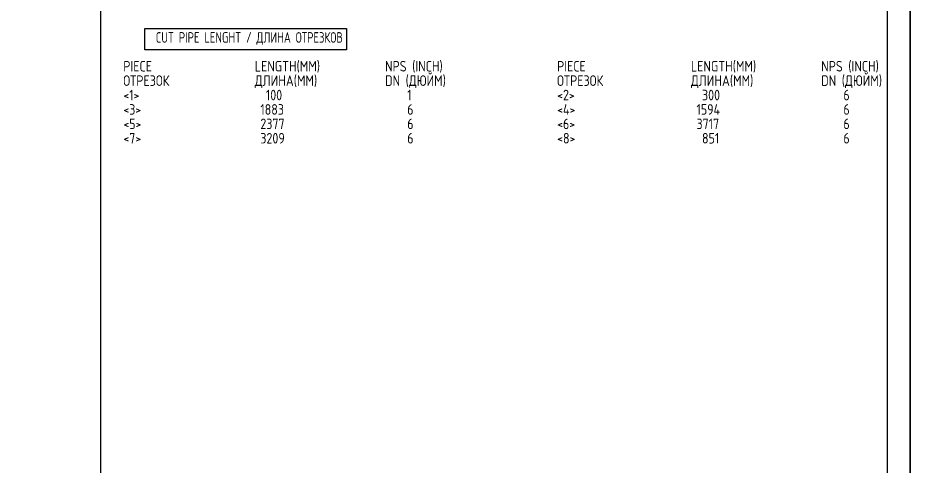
# Model space of a CAD drawing. Extents: x 0 to 594, y 0 to 420.
# Drawn here: x 383.3 to 594, y 105.9 to 211.8 of the extents above; entities that cross this region are included whole.
import ezdxf

# ---------------------------------------------------------------- set-up
doc = ezdxf.new("R2010")
doc.units = 0
doc.header["$MEASUREMENT"] = 0
doc.linetypes.add('BORDER_2012_SLN$0$8001.Solid', pattern=[0])
doc.layers.add('BORDER_2012_SLN$0$Level_1', color=7, linetype='BORDER_2012_SLN$0$8001.Solid', lineweight=25)
doc.layers.add('BORDER_2012_SLN$0$Level_18', color=7, linetype='BORDER_2012_SLN$0$8001.Solid', lineweight=25)
doc.layers.add('GT_1', color=7, linetype='Continuous')
doc.styles.add('HTX1', font='')
doc.styles.get('HTX1').set_extended_font_data('GOST type A')

# ---------------------------------------------------------------- blocks, each defined once
blk = doc.blocks.new('BORDER_2012_SLN')
at = {"layer": 'BORDER_2012_SLN$0$Level_1', "color": 7, "lineweight": -3}
for p, q in [((402.9, 7.5), (402.9, 412.5)), ((588.6, 412.5), (588.6, 7.5))]:
    blk.add_line(p, q, dxfattribs=at)
at = {"layer": 'BORDER_2012_SLN$0$Level_18', "color": 7, "lineweight": -3, "flags": 128}
blk.add_lwpolyline([(0, 0), (0, 420), (594, 420), (594, 0)], close=True, dxfattribs=at)

msp = doc.modelspace()

# ---------------------------------------------------------------- linework, layer by layer
at = {"layer": 'GT_1', "flags": 128}
for points in [[(0, 0), (594, 0), (594, 420), (0, 420), (0, 0)], [(413.271, 209.276), (460.914, 209.276), (460.914, 204.228), (413.271, 204.228), (413.271, 209.276)]]:
    msp.add_lwpolyline(points, dxfattribs=at)

# ---------------------------------------------------------------- block references
at = {"linetype": 'Continuous'}
msp.add_blockref('BORDER_2012_SLN', (0, 0), dxfattribs=at)

# ---------------------------------------------------------------- texts
at = {"layer": 'GT_1', "style": 'HTX1'}
for s, width, p in [('CUT PIPE LENGHT / ДЛИНА ОТРЕЗКОВ', 0.9, (415.843, 205.918)), ('  PIECE', 1.02, (405.557, 199.116)), ('    LENGTH(MM)', 1.02, (434, 199.116)), ('NPS (INCH)', 1.02, (470, 199.116)), ('  PIECE', 1.02, (508, 199.116)), ('    LENGTH(MM)', 1.02, (537, 199.116)), ('NPS (INCH)', 1.02, (573, 199.116)), ('  ОТРЕЗОК', 1.02, (405.557, 195.714)), ('    ДЛИНА(MM)', 1.02, (434, 195.714)), ('DN (ДЮЙМ)', 1.02, (470, 195.714)), ('  ОТРЕЗОК', 1.02, (508, 195.714)), ('    ДЛИНА(MM)', 1.02, (537, 195.714)), ('DN (ДЮЙМ)', 1.02, (573, 195.714)), ('  <1>', 1.02, (405.557, 192.313)), ('      100', 1.02, (434, 192.313)), ('    1', 1.02, (470, 192.313)), ('  <2>', 1.02, (508, 192.313)), ('      300', 1.02, (537, 192.313)), ('    6', 1.02, (573, 192.313)), ('  <3>', 1.02, (405.557, 188.912)), ('     1883', 1.02, (434, 188.912)), ('    6', 1.02, (470, 188.912)), ('  <4>', 1.02, (508, 188.912)), ('     1594', 1.02, (537, 188.912)), ('    6', 1.02, (573, 188.912)), ('  <5>', 1.02, (405.557, 185.51)), ('     2377', 1.02, (434, 185.51)), ('    6', 1.02, (470, 185.51)), ('  <6>', 1.02, (508, 185.51)), ('     3717', 1.02, (537, 185.51)), ('    6', 1.02, (573, 185.51)), ('  <7>', 1.02, (405.557, 182.109)), ('     3209', 1.02, (434, 182.109)), ('    6', 1.02, (470, 182.109)), ('  <8>', 1.02, (508, 182.109)), ('      851', 1.02, (537, 182.109)), ('    6', 1.02, (573, 182.109))]:
    msp.add_text(s, height=2.5, dxfattribs=dict(at, width=width)).set_placement(p)

doc.saveas('drawing.dxf')
